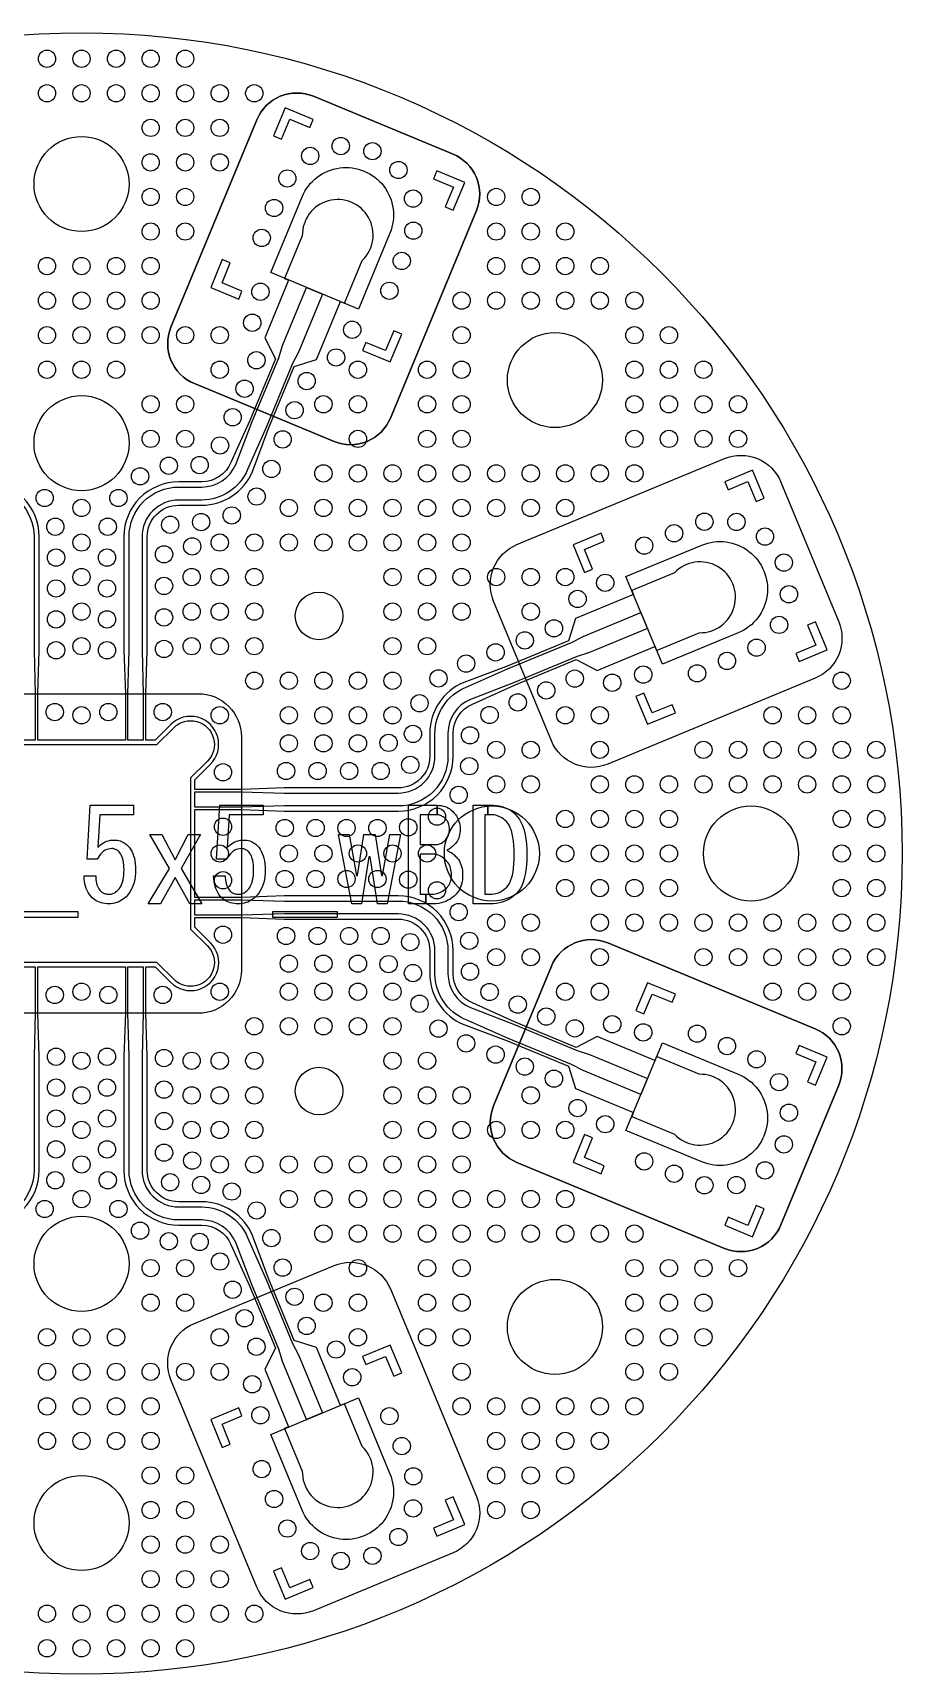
# Model space of a CAD drawing. Extents: x -19 to 105, y -19 to 19.
# Drawn here: x -1.13 to 19, y -19 to 19 of the extents above; entities that cross this region are included whole.
import ezdxf

# ---------------------------------------------------------------- set-up
doc = ezdxf.new("R2010")
doc.units = 0
for name, color, linetype in [('Cavity', 191, 'Continuous'), ('IMG', 7, 'Continuous'), ('l1', 1, 'Continuous'), ('l2', 3, 'Continuous'), ('l3', 30, 'Continuous'), ('nc_l1-l3', 5, 'Continuous'), ('nc_l2-l3', 212, 'Continuous'), ('outline', 150, 'Continuous')]:
    doc.layers.add(name, color=color, linetype=linetype)

msp = doc.modelspace()

# ---------------------------------------------------------------- linework, layer by layer
at = {"layer": 'Cavity'}
for points in [[(7.152, 10.0804), (9.142, 14.8845, 0.4142136), (8.6008, 16.1911), (5.3672, 17.5305, 0.4142136), (4.0606, 16.9893), (2.0707, 12.1851, 0.4142024), (2.6119, 10.8786), (5.8454, 9.5392, 0.4142136)], [(10.0804, 7.152), (14.8845, 9.142, -0.4142136), (16.1911, 8.6008), (17.5305, 5.3672, -0.4142136), (16.9893, 4.0606), (12.1851, 2.0707, -0.4142024), (10.8786, 2.6119), (9.5392, 5.8454, -0.4142136)], [(2.7, -3.7), (-2.7, -3.7, -0.4142136), (-3.7, -2.7), (-3.7, 2.7, -0.4142136), (-2.7, 3.7), (2.7, 3.7, -0.4142136), (3.7, 2.7), (3.7, -2.7, -0.4142136)], [(10.0804, -7.152), (14.8845, -9.142, 0.4142136), (16.1911, -8.6008), (17.5305, -5.3672, 0.4142136), (16.9893, -4.0606), (12.1851, -2.0707, 0.4142024), (10.8786, -2.6119), (9.5392, -5.8454, 0.4142136)], [(7.152, -10.0804), (9.142, -14.8845, -0.4142136), (8.6008, -16.1911), (5.3672, -17.5305, -0.4142136), (4.0606, -16.9893), (2.0707, -12.1851, -0.4142024), (2.6119, -10.8786), (5.8454, -9.5392, -0.4142136)]]:
    msp.add_lwpolyline(points, format="xyb", close=True, dxfattribs=at)
at = {"layer": 'IMG'}
for points in [[(0.4445, -0.8714), (0.4592, -0.8848), (0.475, -0.8967), (0.492, -0.9073), (0.5101, -0.9164), (0.5295, -0.9242), (0.55, -0.9305), (0.5717, -0.9354), (0.5945, -0.9389), (0.6185, -0.941), (0.6437, -0.9417), (0.6647, -0.9408), (0.6855, -0.938), (0.706, -0.9333), (0.7262, -0.9267), (0.7463, -0.9183), (0.7661, -0.908), (0.7857, -0.8958), (0.805, -0.8817), (0.8241, -0.8658), (0.843, -0.848), (0.8697, -0.818), (0.8936, -0.7842), (0.9147, -0.7467), (0.933, -0.7055), (0.9484, -0.6605), (0.9611, -0.6117), (0.9709, -0.5592), (0.978, -0.503), (0.9822, -0.443), (0.9836, -0.3792), (0.9824, -0.3202), (0.9789, -0.2649), (0.973, -0.2133), (0.9648, -0.1655), (0.9543, -0.1214), (0.9414, -0.0811), (0.9262, -0.0445), (0.9086, -0.0117), (0.8887, 0.0173), (0.8664, 0.0426), (0.8521, 0.056), (0.8373, 0.068), (0.8221, 0.0785), (0.8064, 0.0876), (0.7902, 0.0954), (0.7736, 0.1017), (0.7565, 0.1066), (0.7389, 0.1101), (0.7209, 0.1123), (0.7023, 0.113), (0.661, 0.1105), (0.6212, 0.1031), (0.5832, 0.0908), (0.5467, 0.0736), (0.5119, 0.0514), (0.4787, 0.0244), (0.4472, -0.0076), (0.4173, -0.0445), (0.3891, -0.0864), (0.3625, -0.1331), (0.1281, -0.1331), (0.1984, 1.1208), (1.2062, 1.1208), (1.2062, 0.8981), (0.4211, 0.8981), (0.3742, 0.1364), (0.4055, 0.1698), (0.4384, 0.1997), (0.473, 0.226), (0.5092, 0.2489), (0.5471, 0.2682), (0.5866, 0.284), (0.6277, 0.2964), (0.6705, 0.3051), (0.7149, 0.3104), (0.7609, 0.3122), (0.7956, 0.3109), (0.8294, 0.307), (0.8622, 0.3006), (0.8941, 0.2915), (0.925, 0.2799), (0.955, 0.2658), (0.9841, 0.249), (1.0122, 0.2297), (1.0394, 0.2078), (1.0656, 0.1833), (1.1012, 0.1439), (1.1331, 0.1008), (1.1612, 0.0539), (1.1856, 0.0033), (1.2062, -0.0511), (1.2231, -0.1092), (1.2362, -0.1711), (1.2456, -0.2367), (1.2512, -0.3061), (1.2531, -0.3792), (1.2509, -0.4572), (1.2442, -0.5316), (1.2331, -0.6025), (1.2175, -0.6699), (1.1975, -0.7337), (1.173, -0.7941), (1.144, -0.8509), (1.1106, -0.9042), (1.0728, -0.954), (1.0305, -1.0003), (0.9969, -1.0315), (0.962, -1.0594), (0.9257, -1.084), (0.888, -1.1053), (0.8488, -1.1234), (0.8083, -1.1381), (0.7663, -1.1496), (0.723, -1.1578), (0.6782, -1.1627), (0.632, -1.1644), (0.5839, -1.163), (0.5378, -1.1588), (0.4939, -1.1517), (0.452, -1.1419), (0.4123, -1.1292), (0.3747, -1.1138), (0.3392, -1.0955), (0.3058, -1.0744), (0.2745, -1.0505), (0.2453, -1.0238), (0.2118, -0.9871), (0.1816, -0.9474), (0.1546, -0.9046), (0.1309, -0.8588), (0.1105, -0.8099), (0.0934, -0.758), (0.0796, -0.703), (0.0691, -0.645), (0.0618, -0.584), (0.0578, -0.5199), (0.3273, -0.5199), (0.3285, -0.5656), (0.332, -0.6089), (0.3379, -0.6499), (0.3461, -0.6886), (0.3566, -0.7249), (0.3695, -0.7589), (0.3848, -0.7906), (0.4023, -0.8199), (0.4223, -0.8468)], [(3.4445, -0.8714), (3.4592, -0.8848), (3.475, -0.8967), (3.492, -0.9073), (3.5101, -0.9164), (3.5295, -0.9242), (3.55, -0.9305), (3.5717, -0.9354), (3.5945, -0.9389), (3.6185, -0.941), (3.6437, -0.9417), (3.6647, -0.9408), (3.6855, -0.938), (3.706, -0.9333), (3.7262, -0.9267), (3.7463, -0.9183), (3.7661, -0.908), (3.7857, -0.8958), (3.805, -0.8817), (3.8241, -0.8658), (3.843, -0.848), (3.8697, -0.818), (3.8936, -0.7842), (3.9147, -0.7467), (3.933, -0.7055), (3.9484, -0.6605), (3.9611, -0.6117), (3.9709, -0.5592), (3.978, -0.503), (3.9822, -0.443), (3.9836, -0.3792), (3.9824, -0.3202), (3.9789, -0.2649), (3.973, -0.2133), (3.9648, -0.1655), (3.9543, -0.1214), (3.9414, -0.0811), (3.9262, -0.0445), (3.9086, -0.0117), (3.8887, 0.0173), (3.8664, 0.0426), (3.8521, 0.056), (3.8373, 0.068), (3.8221, 0.0785), (3.8064, 0.0876), (3.7902, 0.0954), (3.7736, 0.1017), (3.7565, 0.1066), (3.7389, 0.1101), (3.7209, 0.1123), (3.7023, 0.113), (3.661, 0.1105), (3.6212, 0.1031), (3.5832, 0.0908), (3.5467, 0.0736), (3.5119, 0.0514), (3.4787, 0.0244), (3.4472, -0.0076), (3.4173, -0.0445), (3.3891, -0.0864), (3.3625, -0.1331), (3.1281, -0.1331), (3.1984, 1.1208), (4.2062, 1.1208), (4.2062, 0.8981), (3.4211, 0.8981), (3.3742, 0.1364), (3.4055, 0.1698), (3.4384, 0.1997), (3.473, 0.226), (3.5092, 0.2489), (3.5471, 0.2682), (3.5866, 0.284), (3.6277, 0.2964), (3.6705, 0.3051), (3.7149, 0.3104), (3.7609, 0.3122), (3.7956, 0.3109), (3.8294, 0.307), (3.8622, 0.3006), (3.8941, 0.2915), (3.925, 0.2799), (3.955, 0.2658), (3.9841, 0.249), (4.0122, 0.2297), (4.0394, 0.2078), (4.0656, 0.1833), (4.1012, 0.1439), (4.1331, 0.1008), (4.1612, 0.0539), (4.1856, 0.0033), (4.2062, -0.0511), (4.2231, -0.1092), (4.2362, -0.1711), (4.2456, -0.2367), (4.2512, -0.3061), (4.2531, -0.3792), (4.2509, -0.4572), (4.2442, -0.5316), (4.2331, -0.6025), (4.2175, -0.6699), (4.1975, -0.7337), (4.173, -0.7941), (4.144, -0.8509), (4.1106, -0.9042), (4.0728, -0.954), (4.0305, -1.0003), (3.9969, -1.0315), (3.962, -1.0594), (3.9257, -1.084), (3.888, -1.1053), (3.8488, -1.1234), (3.8083, -1.1381), (3.7663, -1.1496), (3.723, -1.1578), (3.6782, -1.1627), (3.632, -1.1644), (3.5839, -1.163), (3.5378, -1.1588), (3.4939, -1.1517), (3.452, -1.1419), (3.4123, -1.1292), (3.3747, -1.1138), (3.3392, -1.0955), (3.3058, -1.0744), (3.2745, -1.0505), (3.2453, -1.0238), (3.2118, -0.9871), (3.1816, -0.9474), (3.1546, -0.9046), (3.1309, -0.8588), (3.1105, -0.8099), (3.0934, -0.758), (3.0796, -0.703), (3.0691, -0.645), (3.0618, -0.584), (3.0578, -0.5199), (3.3273, -0.5199), (3.3285, -0.5656), (3.332, -0.6089), (3.3379, -0.6499), (3.3461, -0.6886), (3.3566, -0.7249), (3.3695, -0.7589), (3.3848, -0.7906), (3.4023, -0.8199), (3.4223, -0.8468)], [(8.5891, 0.9801), (8.6225, 0.9443), (8.6523, 0.907), (8.6787, 0.8683), (8.7016, 0.8283), (8.7209, 0.7868), (8.7367, 0.7439), (8.749, 0.6996), (8.7578, 0.6539), (8.7631, 0.6068), (8.7648, 0.5583), (8.7635, 0.5147), (8.7597, 0.473), (8.7532, 0.4331), (8.7442, 0.3951), (8.7326, 0.359), (8.7184, 0.3248), (8.7017, 0.2925), (8.6823, 0.262), (8.6604, 0.2334), (8.6359, 0.2067), (8.6152, 0.1864), (8.5951, 0.1678), (8.5758, 0.1508), (8.5572, 0.1355), (8.5393, 0.1217), (8.522, 0.1097), (8.5055, 0.0992), (8.4897, 0.0905), (8.4746, 0.0833), (8.4601, 0.0778), (8.4855, 0.0636), (8.5098, 0.0492), (8.5333, 0.0346), (8.5558, 0.0197), (8.5773, 0.0046), (8.598, -0.0108), (8.6176, -0.0264), (8.6364, -0.0422), (8.6542, -0.0583), (8.6711, -0.0745), (8.7, -0.1062), (8.7259, -0.1402), (8.7488, -0.1765), (8.7686, -0.2152), (8.7853, -0.2562), (8.7991, -0.2995), (8.8097, -0.3452), (8.8173, -0.3933), (8.8219, -0.4437), (8.8234, -0.4964), (8.8219, -0.5536), (8.8173, -0.608), (8.8097, -0.6595), (8.7991, -0.7083), (8.7853, -0.7542), (8.7686, -0.7974), (8.7488, -0.8377), (8.7259, -0.8752), (8.7, -0.9099), (8.6711, -0.9417), (8.6259, -0.984), (8.5792, -1.0219), (8.5312, -1.0553), (8.4817, -1.0842), (8.4309, -1.1087), (8.3786, -1.1288), (8.3249, -1.1443), (8.2698, -1.1555), (8.2134, -1.1622), (8.1555, -1.1644), (7.9738, -1.1644), (7.9738, -0.9417), (8.1086, -0.9417), (8.1478, -0.9403), (8.1859, -0.9361), (8.2228, -0.9291), (8.2586, -0.9192), (8.2932, -0.9066), (8.3266, -0.8911), (8.3588, -0.8728), (8.3898, -0.8517), (8.4197, -0.8278), (8.4484, -0.8011), (8.4707, -0.777), (8.4906, -0.7514), (8.5082, -0.7245), (8.5234, -0.6961), (8.5363, -0.6663), (8.5469, -0.6352), (8.5551, -0.6026), (8.5609, -0.5686), (8.5644, -0.5332), (8.5656, -0.4964), (8.5643, -0.4551), (8.5605, -0.4153), (8.554, -0.3772), (8.545, -0.3408), (8.5334, -0.306), (8.5192, -0.2728), (8.5025, -0.2413), (8.4831, -0.2114), (8.4612, -0.1832), (8.4367, -0.1566), (8.4086, -0.1299), (8.3805, -0.106), (8.3523, -0.0849), (8.3242, -0.0666), (8.2961, -0.0511), (8.268, -0.0385), (8.2398, -0.0286), (8.2117, -0.0216), (8.1836, -0.0174), (8.1555, -0.016), (7.8391, -0.016), (7.8391, -0.9417), (7.9738, -0.9417), (7.9738, -1.1644), (7.5695, -1.1644), (7.5695, 1.1208), (8.1789, 1.1208), (8.2315, 1.1194), (8.2363, 1.119), (8.2363, 0.8976), (8.2258, 0.8981), (7.8391, 0.8981), (7.8391, 0.2067), (8.1906, 0.2067), (8.216, 0.2076), (8.2408, 0.2105), (8.2648, 0.2151), (8.2881, 0.2217), (8.3107, 0.2301), (8.3326, 0.2405), (8.3539, 0.2526), (8.3744, 0.2667), (8.3942, 0.2826), (8.4133, 0.3005), (8.4333, 0.322), (8.4512, 0.3445), (8.4671, 0.368), (8.4808, 0.3923), (8.4924, 0.4176), (8.5019, 0.4439), (8.5093, 0.4711), (8.5145, 0.4992), (8.5177, 0.5283), (8.5187, 0.5583), (8.5179, 0.588), (8.5155, 0.6164), (8.5114, 0.6433), (8.5056, 0.6689), (8.4982, 0.693), (8.4892, 0.7158), (8.4785, 0.7371), (8.4662, 0.757), (8.4523, 0.7755), (8.4367, 0.7926), (8.4156, 0.8127), (8.3945, 0.8306), (8.3734, 0.8464), (8.3523, 0.8601), (8.3312, 0.8717), (8.3101, 0.8812), (8.2891, 0.8886), (8.268, 0.8939), (8.2469, 0.8971), (8.2363, 0.8976), (8.2363, 1.119), (8.2816, 1.1151), (8.329, 1.1081), (8.3739, 1.0983), (8.4162, 1.0856), (8.4559, 1.0701), (8.4931, 1.0519), (8.5276, 1.0308), (8.5596, 1.0069)], [(10.0422, 0.9098), (10.0934, 0.8519), (10.1392, 0.7861), (10.1796, 0.7123), (10.2147, 0.6305), (10.2443, 0.5407), (10.2686, 0.443), (10.2875, 0.3373), (10.3009, 0.2236), (10.309, 0.1019), (10.3117, -0.0277), (10.3093, -0.1548), (10.3019, -0.2738), (10.2896, -0.3845), (10.2723, -0.487), (10.2502, -0.5814), (10.2231, -0.6675), (10.1911, -0.7454), (10.1542, -0.8152), (10.1124, -0.8767), (10.0656, -0.93), (10.0175, -0.9745), (9.9667, -1.0144), (9.9134, -1.0495), (9.8575, -1.08), (9.799, -1.1058), (9.738, -1.1269), (9.6743, -1.1433), (9.6081, -1.155), (9.5393, -1.162), (9.468, -1.1644), (9.0695, -1.1644), (9.0695, 1.1208), (9.4035, 1.1208), (9.4035, 0.8981), (9.3391, 0.8981), (9.3391, -0.9417), (9.468, -0.9417), (9.5097, -0.9401), (9.5505, -0.9352), (9.5903, -0.927), (9.6292, -0.9155), (9.6672, -0.9007), (9.7042, -0.8827), (9.7403, -0.8613), (9.7755, -0.8367), (9.8097, -0.8088), (9.843, -0.7777), (9.8764, -0.7385), (9.9062, -0.6914), (9.9326, -0.6363), (9.9555, -0.5733), (9.9748, -0.5023), (9.9906, -0.4233), (10.0029, -0.3363), (10.0117, -0.2414), (10.017, -0.1385), (10.0187, -0.0277), (10.0169, 0.0855), (10.0112, 0.1908), (10.0019, 0.288), (9.9887, 0.3773), (9.9719, 0.4587), (9.9512, 0.532), (9.9269, 0.5974), (9.8987, 0.6548), (9.8669, 0.7043), (9.8312, 0.7458), (9.8002, 0.7747), (9.768, 0.8006), (9.7346, 0.8235), (9.7, 0.8433), (9.6643, 0.86), (9.6273, 0.8737), (9.5893, 0.8844), (9.55, 0.892), (9.5096, 0.8966), (9.468, 0.8981), (9.4035, 0.8981), (9.4035, 1.1208), (9.468, 1.1208), (9.5391, 1.1187), (9.6072, 1.1123), (9.6722, 1.1018), (9.7342, 1.087), (9.7932, 1.068), (9.8491, 1.0448), (9.9019, 1.0174), (9.9517, 0.9858), (9.9985, 0.9499)], [(2.3078, -0.3441), (2.7883, -1.1644), (2.507, -1.1644), (2.1672, -0.555), (1.8273, -1.1644), (1.5461, -1.1644), (2.0383, -0.3441), (1.5812, 0.4411), (1.8625, 0.4411), (2.1672, -0.1449), (2.4719, 0.4411), (2.7531, 0.4411)], [(6.257, -1.1644), (5.9523, 0.4411), (6.1984, 0.4411), (6.3625, -0.5081), (6.3859, -0.5081), (6.5383, 0.4411), (6.7961, 0.4411), (6.9484, -0.5081), (6.9719, -0.5081), (7.1359, 0.4411), (7.382, 0.4411), (7.0773, -1.1644), (6.8547, -1.1644), (6.6789, -0.0745), (6.6555, -0.0745), (6.4797, -1.1644)], [(-1.5711, -1.4808), (-1.5711, -1.3402), (-0.0828, -1.3402), (-0.0828, -1.4808)], [(4.4289, -1.4808), (4.4289, -1.3402), (5.9172, -1.3402), (5.9172, -1.4808)]]:
    msp.add_lwpolyline(points, close=True, dxfattribs=at)
msp.add_circle((0, 0), 19, dxfattribs=at)
at = {"layer": 'l1'}
for points in [[(5.8454, 9.5392), (2.6119, 10.8786, -0.4142024), (2.0707, 12.1851), (4.0606, 16.9893, -0.4142136), (5.3672, 17.5305), (8.6008, 16.1911, -0.4142136), (9.142, 14.8845), (7.152, 10.0804, -0.4142136)], [(10.0804, 7.152), (14.8845, 9.142, -0.4142136), (16.1911, 8.6008), (17.5305, 5.3672, -0.4142136), (16.9893, 4.0606), (12.1851, 2.0707, -0.4142024), (10.8786, 2.6119), (9.5392, 5.8454, -0.4142136)], [(2.7, -3.7), (-2.7, -3.7, -0.4142136), (-3.7, -2.7), (-3.7, 2.7, -0.4142136), (-2.7, 3.7), (2.7, 3.7, -0.4142136), (3.7, 2.7), (3.7, -2.7, -0.4142136)], [(9.5392, -5.8454), (10.8786, -2.6119, -0.4142024), (12.1851, -2.0707), (16.9893, -4.0606, -0.4142136), (17.5305, -5.3672), (16.1911, -8.6008, -0.4142136), (14.8845, -9.142), (10.0804, -7.152, -0.4142136)], [(7.152, -10.0804), (9.142, -14.8845, -0.4142136), (8.6008, -16.1911), (5.3672, -17.5305, -0.4142136), (4.0606, -16.9893), (2.0707, -12.1851, -0.4142024), (2.6119, -10.8786), (5.8454, -9.5392, -0.4142136)]]:
    msp.add_lwpolyline(points, format="xyb", close=True, dxfattribs=at)
msp.add_circle((0, 0), 19, dxfattribs=at)
at = {"layer": 'l2'}
for points in [[(4.446, 16.6132), (4.6308, 16.5366), (4.8221, 16.9986), (5.2841, 16.8072), (5.3606, 16.992), (4.7139, 17.2599)], [(8.8714, 15.5378), (8.2246, 15.8057), (8.1481, 15.6209), (8.61, 15.4296), (8.4187, 14.9676), (8.6035, 14.8911)], [(2.9918, 13.1024), (3.6385, 12.8346), (3.7151, 13.0193), (3.2531, 13.2107), (3.4445, 13.6726), (3.2597, 13.7492)], [(7.4172, 12.0271), (7.2324, 12.1036), (7.041, 11.6417), (6.5791, 11.833), (6.5026, 11.6482), (7.1493, 11.3804)], [(14.8911, 8.6035), (14.9676, 8.4187), (15.4296, 8.61), (15.6209, 8.1481), (15.8057, 8.2246), (15.5378, 8.8714)], [(11.3804, 7.1493), (11.6482, 6.5026), (11.833, 6.5791), (11.6417, 7.041), (12.1036, 7.2324), (12.0271, 7.4172)], [(17.2599, 4.7139), (16.992, 5.3606), (16.8072, 5.2841), (16.9986, 4.8221), (16.5366, 4.6308), (16.6132, 4.446)], [(13.7492, 3.2597), (13.6726, 3.4445), (13.2107, 3.2531), (13.0193, 3.7151), (12.8346, 3.6385), (13.1024, 2.9918)], [(13.1024, -2.9918), (12.8346, -3.6385), (13.0193, -3.7151), (13.2107, -3.2531), (13.6726, -3.4445), (13.7492, -3.2597)], [(16.6132, -4.446), (16.5366, -4.6308), (16.9986, -4.8221), (16.8072, -5.2841), (16.992, -5.3606), (17.2599, -4.7139)], [(12.0271, -7.4172), (12.1036, -7.2324), (11.6417, -7.041), (11.833, -6.5791), (11.6482, -6.5026), (11.3804, -7.1493)], [(15.5378, -8.8714), (15.8057, -8.2246), (15.6209, -8.1481), (15.4296, -8.61), (14.9676, -8.4187), (14.8911, -8.6035)], [(7.1493, -11.3804), (6.5026, -11.6482), (6.5791, -11.833), (7.041, -11.6417), (7.2324, -12.1036), (7.4172, -12.0271)], [(3.2597, -13.7492), (3.4445, -13.6726), (3.2531, -13.2107), (3.7151, -13.0193), (3.6385, -12.8346), (2.9918, -13.1024)], [(8.6035, -14.8911), (8.4187, -14.9676), (8.61, -15.4296), (8.1481, -15.6209), (8.2246, -15.8057), (8.8714, -15.5378)], [(4.7139, -17.2599), (5.3606, -16.992), (5.2841, -16.8072), (4.8221, -16.9986), (4.6308, -16.5366), (4.446, -16.6132)]]:
    msp.add_lwpolyline(points, close=True, dxfattribs=at)
msp.add_lwpolyline([(-2.25, -8.6034, 0.4142136), (-0.98, -7.3334), (-0.98, -4.7), (-1.015, -3.7), (-1.015, -2.625), (1.015, -2.625), (1.015, -3.7), (0.98, -4.7), (0.98, -7.3334, 0.4142136), (2.25, -8.6034), (2.7836, -8.6034, -0.3033422), (3.4581, -9.054), (3.8967, -10.0216), (4.4899, -11.4536), (4.2404, -11.9358), (4.7953, -13.2754), (4.7029, -13.3137), (5.1118, -14.3009, 1.5354967), (6.4976, -13.7268), (6.0887, -12.7397), (5.9964, -12.778), (5.4415, -11.4383), (4.9241, -11.2738), (4.331, -9.8418), (3.957, -8.8474, 0.3033675), (2.7836, -8.0634), (2.25, -8.0634, -0.4142136), (1.52, -7.3334), (1.52, -4.7), (1.485, -3.7), (1.485, -2.625), (1.7086, -2.625), (2.0627, -2.9819, 1.0038694), (2.9838, -2.0645), (2.625, -1.7058), (2.625, -1.485), (3.7, -1.485), (4.7, -1.52), (7.3334, -1.52, -0.4142136), (8.0634, -2.25), (8.0634, -2.7836, 0.3033543), (8.8474, -3.957), (9.8418, -4.331), (11.2738, -4.9241), (11.4383, -5.4415), (12.778, -5.9964), (12.7397, -6.0887), (13.7268, -6.4976, 1.5353237), (14.3009, -5.1118), (13.3137, -4.7029), (13.2754, -4.7953), (11.9358, -4.2404), (11.4536, -4.4899), (10.0216, -3.8967), (9.054, -3.4581, -0.3033653), (8.6034, -2.7836), (8.6034, -2.25, 0.4142136), (7.3334, -0.98), (4.7, -0.98), (3.7, -1.015), (2.625, -1.015), (2.625, 1.015), (3.7, 1.015), (4.7, 0.98), (7.3334, 0.98, 0.4142136), (8.6034, 2.25), (8.6034, 2.7836, -0.3033422), (9.054, 3.4581), (10.0216, 3.8967), (11.4536, 4.4899), (11.9358, 4.2404), (13.2754, 4.7953), (13.3137, 4.7029), (14.3009, 5.1118, 1.5354967), (13.7268, 6.4976), (12.7397, 6.0887), (12.778, 5.9964), (11.4383, 5.4415), (11.2738, 4.9241), (9.8418, 4.331), (8.8474, 3.957, 0.3033675), (8.0634, 2.7836), (8.0634, 2.25, -0.4142136), (7.3334, 1.52), (4.7, 1.52), (3.7, 1.485), (2.625, 1.485), (2.625, 1.7086), (2.9819, 2.0627, 1.0038694), (2.0645, 2.9838), (1.7058, 2.625), (1.485, 2.625), (1.485, 3.7), (1.52, 4.7), (1.52, 7.3334, -0.4142136), (2.25, 8.0634), (2.7836, 8.0634, 0.3033543), (3.957, 8.8474), (4.331, 9.8418), (4.9241, 11.2738), (5.4415, 11.4383), (5.9964, 12.778), (6.0887, 12.7397), (6.4976, 13.7268, 1.5353237), (5.1118, 14.3009), (4.7029, 13.3137), (4.7953, 13.2754), (4.2404, 11.9358), (4.4899, 11.4536), (3.8967, 10.0216), (3.4581, 9.054, -0.3033653), (2.7836, 8.6034), (2.25, 8.6034, 0.4142136), (0.98, 7.3334), (0.98, 4.7), (1.015, 3.7), (1.015, 2.625), (-1.015, 2.625), (-1.015, 3.7), (-0.98, 4.7), (-0.98, 7.3334, 0.4142136), (-2.25, 8.6034)], format="xyb", dxfattribs=at)
for points in [[(-2.25, 8.1834), (-2.7836, 8.1834, -0.3033471), (-3.8461, 8.8933), (-4.2755, 9.8647), (-4.8878, 11.3429), (-5.0257, 11.6105), (-5.5806, 12.9502), (-5.2111, 13.1032), (-4.6562, 11.7636), (-4.5645, 11.4769), (-3.9522, 9.9987), (-3.5689, 9.0081, 0.3033413), (-2.7836, 8.4834), (-2.25, 8.4834, -0.4142136), (-1.1, 7.3334), (-1.1, 4.7), (-1.075, 3.7), (-1.075, 2.625), (-1.425, 2.625), (-1.425, 3.7), (-1.4, 4.7), (-1.4, 7.3334, 0.4142136)], [(2.25, 8.4834), (2.7836, 8.4834, 0.3033413), (3.5689, 9.0081), (3.9522, 9.9987), (4.5645, 11.4769), (4.6562, 11.7636), (5.2111, 13.1032), (5.5806, 12.9502), (5.0257, 11.6105), (4.8878, 11.3429), (4.2755, 9.8647), (3.8461, 8.8933, -0.3033471), (2.7836, 8.1834), (2.25, 8.1834, 0.4142136), (1.4, 7.3334), (1.4, 4.7), (1.425, 3.7), (1.425, 2.625), (1.075, 2.625), (1.075, 3.7), (1.1, 4.7), (1.1, 7.3334, -0.4142136)], [(8.1834, 2.25), (8.1834, 2.7836, -0.3033471), (8.8933, 3.8461), (9.8647, 4.2755), (11.3429, 4.8878), (11.6105, 5.0257), (12.9502, 5.5806), (13.1032, 5.2111), (11.7636, 4.6562), (11.4769, 4.5645), (9.9987, 3.9522), (9.0081, 3.5689, 0.3033413), (8.4834, 2.7836), (8.4834, 2.25, -0.4142136), (7.3334, 1.1), (4.7, 1.1), (3.7, 1.075), (2.625, 1.075), (2.625, 1.425), (3.7, 1.425), (4.7, 1.4), (7.3334, 1.4, 0.4142136)], [(8.4834, -2.25), (8.4834, -2.7836, 0.3033413), (9.0081, -3.5689), (9.9987, -3.9522), (11.4769, -4.5645), (11.7636, -4.6562), (13.1032, -5.2111), (12.9502, -5.5806), (11.6105, -5.0257), (11.3429, -4.8878), (9.8647, -4.2755), (8.8933, -3.8461, -0.3033471), (8.1834, -2.7836), (8.1834, -2.25, 0.4142136), (7.3334, -1.4), (4.7, -1.4), (3.7, -1.425), (2.625, -1.425), (2.625, -1.075), (3.7, -1.075), (4.7, -1.1), (7.3334, -1.1, -0.4142136)], [(-2.25, -8.4834), (-2.7836, -8.4834, 0.3033413), (-3.5689, -9.0081), (-3.9522, -9.9987), (-4.5645, -11.4769), (-4.6562, -11.7636), (-5.2111, -13.1032), (-5.5806, -12.9502), (-5.0257, -11.6105), (-4.8878, -11.3429), (-4.2755, -9.8647), (-3.8461, -8.8933, -0.3033471), (-2.7836, -8.1834), (-2.25, -8.1834, 0.4142136), (-1.4, -7.3334), (-1.4, -4.7), (-1.425, -3.7), (-1.425, -2.625), (-1.075, -2.625), (-1.075, -3.7), (-1.1, -4.7), (-1.1, -7.3334, -0.4142136)], [(2.25, -8.1834), (2.7836, -8.1834, -0.3033471), (3.8461, -8.8933), (4.2755, -9.8647), (4.8878, -11.3429), (5.0257, -11.6105), (5.5806, -12.9502), (5.2111, -13.1032), (4.6562, -11.7636), (4.5645, -11.4769), (3.9522, -9.9987), (3.5689, -9.0081, 0.3033413), (2.7836, -8.4834), (2.25, -8.4834, -0.4142136), (1.1, -7.3334), (1.1, -4.7), (1.075, -3.7), (1.075, -2.625), (1.425, -2.625), (1.425, -3.7), (1.4, -4.7), (1.4, -7.3334, 0.4142136)]]:
    msp.add_lwpolyline(points, format="xyb", close=True, dxfattribs=at)
at = {"layer": 'l3'}
for points in [[(7.1392, 14.3611), (6.4121, 12.6057), (4.3796, 13.4477), (5.1067, 15.203, -1.0000246)], [(15.203, 5.1067), (13.4477, 4.3796), (12.6057, 6.4121), (14.3611, 7.1392, -1.0000246)], [(1.7472, -2.525), (-1.7472, -2.525), (-2.1353, -2.9131, -1.0039935), (-2.9116, -2.1338), (-2.525, -1.7503), (-2.525, 1.7503), (-2.9116, 2.1338, -1.0039935), (-2.1353, 2.9131), (-1.7472, 2.525), (1.7472, 2.525), (2.1353, 2.9131, -1.0039935), (2.9116, 2.1338), (2.525, 1.7503), (2.525, -1.7503), (2.9116, -2.1338, -1.0039935), (2.1353, -2.9131)], [(14.3611, -7.1392), (12.6057, -6.4121), (13.4477, -4.3796), (15.203, -5.1067, -1.0000246)], [(5.1067, -15.203), (4.3796, -13.4477), (6.4121, -12.6057), (7.1392, -14.3611, -1.0000246)]]:
    msp.add_lwpolyline(points, format="xyb", close=True, dxfattribs=at)
msp.add_circle((0, 0), 19, dxfattribs=at)
at = {"layer": 'nc_l1-l3'}
for centre, radius in [((-0.8, 18.4), 0.2), ((0, 18.4), 0.2), ((0.8, 18.4), 0.2), ((1.6, 18.4), 0.2), ((2.4, 18.4), 0.2), ((-0.8, 17.6), 0.2), ((0, 17.6), 0.2), ((0.8, 17.6), 0.2), ((1.6, 17.6), 0.2), ((2.4, 17.6), 0.2), ((3.2, 17.6), 0.2), ((1.6, 16.8), 0.2), ((2.4, 16.8), 0.2), ((3.2, 16.8), 0.2), ((0, 15.5), 1.1), ((1.6, 16), 0.2), ((2.4, 16), 0.2), ((1.6, 15.2), 0.2), ((2.4, 15.2), 0.2), ((10.4, 15.2), 0.2), ((1.6, 14.4), 0.2), ((10.4, 14.4), 0.2), ((11.2, 14.4), 0.2), ((-0.8, 13.6), 0.2), ((0, 13.6), 0.2), ((0.8, 13.6), 0.2), ((1.6, 13.6), 0.2), ((9.6, 13.6), 0.2), ((10.4, 13.6), 0.2), ((11.2, 13.6), 0.2), ((12, 13.6), 0.2), ((-0.8, 12.8), 0.2), ((0, 12.8), 0.2), ((0.8, 12.8), 0.2), ((9.6, 12.8), 0.2), ((10.4, 12.8), 0.2), ((11.2, 12.8), 0.2), ((12, 12.8), 0.2), ((12.8, 12.8), 0.2), ((-0.8, 12), 0.2), ((0, 12), 0.2), ((0.8, 12), 0.2), ((8.8, 12), 0.2), ((12.8, 12), 0.2), ((13.6, 12), 0.2), ((10.9602, 10.9602), 1.1), ((-0.8, 11.2), 0.2), ((0, 11.2), 0.2), ((0.8, 11.2), 0.2), ((8.8, 11.2), 0.2), ((12.8, 11.2), 0.2), ((13.6, 11.2), 0.2), ((14.4, 11.2), 0.2), ((0, 9.5), 1.1), ((1.6, 10.4), 0.2), ((8.8, 10.4), 0.2), ((12.8, 10.4), 0.2), ((13.6, 10.4), 0.2), ((14.4, 10.4), 0.2), ((15.2, 10.4), 0.2), ((1.6, 9.6), 0.2), ((2.4, 9.6), 0.2), ((3.2066, 9.4467), 0.2), ((8, 9.6), 0.2), ((8.8, 9.6), 0.2), ((12.8, 9.6), 0.2), ((13.6, 9.6), 0.2), ((2.0212, 8.9775), 0.2), ((2.7356, 8.9934), 0.2), ((1.3554, 8.7317), 0.2), ((4.3963, 8.9048), 0.2), ((5.6, 8.8), 0.2), ((7.2, 8.8), 0.2), ((8, 8.8), 0.2), ((8.8, 8.8), 0.2), ((9.6, 8.8), 0.2), ((10.4, 8.8), 0.2), ((11.2, 8.8), 0.2), ((12, 8.8), 0.2), ((-0.8532, 8.2303), 0.2), ((0.8532, 8.2303), 0.2), ((4.0539, 8.2648), 0.2), ((0, 8), 0.2), ((3.4778, 7.8255), 0.2), ((4.8, 8), 0.2), ((5.6, 8), 0.2), ((6.4, 8), 0.2), ((7.2, 8), 0.2), ((8, 8), 0.2), ((8.8, 8), 0.2), ((9.6, 8), 0.2), ((-0.6062, 7.565), 0.2), ((0.6062, 7.565), 0.2), ((2.0524, 7.6101), 0.2), ((2.7695, 7.6734), 0.2), ((0, 7.2), 0.2), ((2.5619, 7.11), 0.2), ((3.2, 7.2), 0.2), ((4, 7.2), 0.2), ((4.8, 7.2), 0.2), ((5.6, 7.2), 0.2), ((6.4, 7.2), 0.2), ((7.2, 7.2), 0.2), ((8, 7.2), 0.2), ((8.8, 7.2), 0.2), ((-0.59, 6.8505), 0.2), ((0.59, 6.8505), 0.2), ((1.91, 6.9263), 0.2), ((0, 6.4), 0.2), ((2.55, 6.4), 0.2), ((3.2, 6.4), 0.2), ((4, 6.4), 0.2), ((7.2, 6.4), 0.2), ((8, 6.4), 0.2), ((-0.59, 6.1353), 0.2), ((0.59, 6.1353), 0.2), ((1.91, 6.1959), 0.2), ((0, 5.6), 0.2), ((2.55, 5.6), 0.2), ((3.2, 5.6), 0.2), ((4, 5.6), 0.2), ((5.5, 5.5), 0.55), ((7.2, 5.6), 0.2), ((8, 5.6), 0.2), ((8.8, 5.6), 0.2), ((-0.59, 5.4201), 0.2), ((0.59, 5.4201), 0.2), ((1.91, 5.4656), 0.2), ((0, 4.8), 0.2), ((2.55, 4.8), 0.2), ((3.2, 4.8), 0.2), ((4, 4.8), 0.2), ((7.2, 4.8), 0.2), ((8, 4.8), 0.2), ((-0.59, 4.7049), 0.2), ((0.59, 4.7049), 0.2), ((1.91, 4.7353), 0.2), ((8.9048, 4.3963), 0.2), ((4, 4), 0.2), ((4.8, 4), 0.2), ((5.6, 4), 0.2), ((6.4, 4), 0.2), ((7.2, 4), 0.2), ((8.2648, 4.0539), 0.2), ((7.8255, 3.4778), 0.2), ((4.8, 3.2), 0.2), ((5.6, 3.2), 0.2), ((6.4, 3.2), 0.2), ((7.2, 3.2), 0.2), ((9.4467, 3.2066), 0.2), ((16.8, 3.2), 0.2), ((17.6, 3.2), 0.2), ((4.8, 2.55), 0.2), ((5.6, 2.55), 0.2), ((6.4, 2.55), 0.2), ((7.11, 2.5619), 0.2), ((7.6734, 2.7695), 0.2), ((8.9934, 2.7356), 0.2), ((9.6, 2.4), 0.2), ((15.2, 2.4), 0.2), ((16, 2.4), 0.2), ((16.8, 2.4), 0.2), ((17.6, 2.4), 0.2), ((18.4, 2.4), 0.2), ((4.7353, 1.91), 0.2), ((5.4656, 1.91), 0.2), ((6.1959, 1.91), 0.2), ((6.9263, 1.91), 0.2), ((7.6101, 2.0524), 0.2), ((8.9775, 2.0212), 0.2), ((8.7317, 1.3554), 0.2), ((9.6, 1.6), 0.2), ((10.4, 1.6), 0.2), ((13.6, 1.6), 0.2), ((14.4, 1.6), 0.2), ((15.2, 1.6), 0.2), ((16, 1.6), 0.2), ((16.8, 1.6), 0.2), ((17.6, 1.6), 0.2), ((18.4, 1.6), 0.2), ((4.7049, 0.59), 0.2), ((5.4201, 0.59), 0.2), ((6.1353, 0.59), 0.2), ((6.8505, 0.59), 0.2), ((7.565, 0.6062), 0.2), ((8.2303, 0.8532), 0.2), ((9.5, 0), 1.1), ((11.2, 0.8), 0.2), ((12, 0.8), 0.2), ((12.8, 0.8), 0.2), ((13.6, 0.8), 0.2), ((15.5, 0), 1.1), ((17.6, 0.8), 0.2), ((18.4, 0.8), 0.2), ((4.8, 0), 0.2), ((5.6, 0), 0.2), ((6.4, 0), 0.2), ((7.2, 0), 0.2), ((8, 0), 0.2), ((11.2, 0), 0.2), ((12, 0), 0.2), ((12.8, 0), 0.2), ((13.6, 0), 0.2), ((17.6, 0), 0.2), ((18.4, 0), 0.2), ((4.7049, -0.59), 0.2), ((5.4201, -0.59), 0.2), ((6.1353, -0.59), 0.2), ((6.8505, -0.59), 0.2), ((7.565, -0.6062), 0.2), ((8.2303, -0.8532), 0.2), ((11.2, -0.8), 0.2), ((12, -0.8), 0.2), ((12.8, -0.8), 0.2), ((13.6, -0.8), 0.2), ((17.6, -0.8), 0.2), ((18.4, -0.8), 0.2), ((8.7317, -1.3554), 0.2), ((9.6, -1.6), 0.2), ((10.4, -1.6), 0.2), ((13.6, -1.6), 0.2), ((14.4, -1.6), 0.2), ((15.2, -1.6), 0.2), ((16, -1.6), 0.2), ((16.8, -1.6), 0.2), ((17.6, -1.6), 0.2), ((18.4, -1.6), 0.2), ((4.7353, -1.91), 0.2), ((5.4656, -1.91), 0.2), ((6.1959, -1.91), 0.2), ((6.9263, -1.91), 0.2), ((7.6101, -2.0524), 0.2), ((8.9775, -2.0212), 0.2), ((9.6, -2.4), 0.2), ((15.2, -2.4), 0.2), ((16, -2.4), 0.2), ((16.8, -2.4), 0.2), ((17.6, -2.4), 0.2), ((18.4, -2.4), 0.2), ((4.8, -2.55), 0.2), ((5.6, -2.55), 0.2), ((6.4, -2.55), 0.2), ((7.11, -2.5619), 0.2), ((7.6734, -2.7695), 0.2), ((8.9934, -2.7356), 0.2), ((4.8, -3.2), 0.2), ((5.6, -3.2), 0.2), ((6.4, -3.2), 0.2), ((7.2, -3.2), 0.2), ((9.4467, -3.2066), 0.2), ((16.8, -3.2), 0.2), ((17.6, -3.2), 0.2), ((7.8255, -3.4778), 0.2), ((4, -4), 0.2), ((4.8, -4), 0.2), ((5.6, -4), 0.2), ((6.4, -4), 0.2), ((7.2, -4), 0.2), ((8.2648, -4.0539), 0.2), ((-0.59, -4.7049), 0.2), ((0.59, -4.7049), 0.2), ((1.91, -4.7353), 0.2), ((8.9048, -4.3963), 0.2), ((0, -4.8), 0.2), ((2.55, -4.8), 0.2), ((3.2, -4.8), 0.2), ((4, -4.8), 0.2), ((7.2, -4.8), 0.2), ((8, -4.8), 0.2), ((-0.59, -5.4201), 0.2), ((0.59, -5.4201), 0.2), ((1.91, -5.4656), 0.2), ((5.5, -5.5), 0.55), ((0, -5.6), 0.2), ((2.55, -5.6), 0.2), ((3.2, -5.6), 0.2), ((4, -5.6), 0.2), ((7.2, -5.6), 0.2), ((8, -5.6), 0.2), ((8.8, -5.6), 0.2), ((-0.59, -6.1353), 0.2), ((0.59, -6.1353), 0.2), ((1.91, -6.1959), 0.2), ((0, -6.4), 0.2), ((2.55, -6.4), 0.2), ((3.2, -6.4), 0.2), ((4, -6.4), 0.2), ((7.2, -6.4), 0.2), ((8, -6.4), 0.2), ((-0.59, -6.8505), 0.2), ((0.59, -6.8505), 0.2), ((1.91, -6.9263), 0.2), ((0, -7.2), 0.2), ((2.5619, -7.11), 0.2), ((3.2, -7.2), 0.2), ((4, -7.2), 0.2), ((4.8, -7.2), 0.2), ((5.6, -7.2), 0.2), ((6.4, -7.2), 0.2), ((7.2, -7.2), 0.2), ((8, -7.2), 0.2), ((8.8, -7.2), 0.2), ((-0.6062, -7.565), 0.2), ((0.6062, -7.565), 0.2), ((2.0524, -7.6101), 0.2), ((2.7695, -7.6734), 0.2), ((0, -8), 0.2), ((3.4778, -7.8255), 0.2), ((4.8, -8), 0.2), ((5.6, -8), 0.2), ((6.4, -8), 0.2), ((7.2, -8), 0.2), ((8, -8), 0.2), ((8.8, -8), 0.2), ((9.6, -8), 0.2), ((-0.8532, -8.2303), 0.2), ((0.8532, -8.2303), 0.2), ((4.0539, -8.2648), 0.2), ((0, -9.5), 1.1), ((1.3554, -8.7317), 0.2), ((4.3963, -8.9048), 0.2), ((5.6, -8.8), 0.2), ((7.2, -8.8), 0.2), ((8, -8.8), 0.2), ((8.8, -8.8), 0.2), ((9.6, -8.8), 0.2), ((10.4, -8.8), 0.2), ((11.2, -8.8), 0.2), ((12, -8.8), 0.2), ((2.0212, -8.9775), 0.2), ((2.7356, -8.9934), 0.2), ((1.6, -9.6), 0.2), ((2.4, -9.6), 0.2), ((3.2066, -9.4467), 0.2), ((8, -9.6), 0.2), ((8.8, -9.6), 0.2), ((12.8, -9.6), 0.2), ((13.6, -9.6), 0.2), ((10.9602, -10.9602), 1.1), ((1.6, -10.4), 0.2), ((8.8, -10.4), 0.2), ((12.8, -10.4), 0.2), ((13.6, -10.4), 0.2), ((14.4, -10.4), 0.2), ((-0.8, -11.2), 0.2), ((0, -11.2), 0.2), ((0.8, -11.2), 0.2), ((8.8, -11.2), 0.2), ((12.8, -11.2), 0.2), ((13.6, -11.2), 0.2), ((14.4, -11.2), 0.2), ((-0.8, -12), 0.2), ((0, -12), 0.2), ((0.8, -12), 0.2), ((8.8, -12), 0.2), ((12.8, -12), 0.2), ((13.6, -12), 0.2), ((-0.8, -12.8), 0.2), ((0, -12.8), 0.2), ((0.8, -12.8), 0.2), ((9.6, -12.8), 0.2), ((10.4, -12.8), 0.2), ((11.2, -12.8), 0.2), ((12, -12.8), 0.2), ((12.8, -12.8), 0.2), ((-0.8, -13.6), 0.2), ((0, -13.6), 0.2), ((0.8, -13.6), 0.2), ((1.6, -13.6), 0.2), ((9.6, -13.6), 0.2), ((10.4, -13.6), 0.2), ((11.2, -13.6), 0.2), ((12, -13.6), 0.2), ((0, -15.5), 1.1), ((1.6, -14.4), 0.2), ((10.4, -14.4), 0.2), ((11.2, -14.4), 0.2), ((1.6, -15.2), 0.2), ((2.4, -15.2), 0.2), ((10.4, -15.2), 0.2), ((1.6, -16), 0.2), ((2.4, -16), 0.2), ((1.6, -16.8), 0.2), ((2.4, -16.8), 0.2), ((3.2, -16.8), 0.2), ((-0.8, -17.6), 0.2), ((0, -17.6), 0.2), ((0.8, -17.6), 0.2), ((1.6, -17.6), 0.2), ((2.4, -17.6), 0.2), ((3.2, -17.6), 0.2), ((-0.8, -18.4), 0.2), ((0, -18.4), 0.2), ((0.8, -18.4), 0.2), ((1.6, -18.4), 0.2), ((2.4, -18.4), 0.2)]:
    msp.add_circle(centre, radius, dxfattribs=at)
at = {"layer": 'nc_l2-l3'}
for centre in [(4, 17.6), (5.2937, 16.1504), (6.0014, 16.3774), (6.7352, 16.2603), (3.2, 16), (7.337, 15.8242), (4.765, 15.6282), (7.6768, 15.1633), (9.6, 15.2), (4.4585, 14.9447), (2.4, 14.4), (4.1715, 14.2518), (7.6815, 14.4202), (9.6, 14.4), (7.4149, 13.7201), (1.6, 12.8), (4.142, 13.0048), (7.1279, 13.0272), (8.8, 12.8), (1.6, 12), (2.4, 12), (3.2, 12), (3.9531, 12.2876), (6.267, 12.1247), (3.2, 11.2), (4.0484, 11.42), (5.8934, 11.4839), (6.4, 11.2), (5.2125, 10.9379), (8, 11.2), (3.7747, 10.7593), (2.4, 10.4), (3.4988, 10.0995), (4.933, 10.2631), (5.6, 10.4), (6.4, 10.4), (8, 10.4), (4.6566, 9.5871), (6.4, 9.6), (14.4, 9.6), (15.2, 9.6), (6.4, 8.8), (12.8, 8.8), (10.4, 8), (11.2, 8), (13.7201, 7.4149), (14.4202, 7.6815), (15.1633, 7.6768), (13.0272, 7.1279), (15.8242, 7.337), (16.2603, 6.7352), (8.8, 6.4), (9.6, 6.4), (10.4, 6.4), (11.2, 6.4), (12.1247, 6.267), (11.4839, 5.8934), (16.3774, 6.0014), (10.4, 5.6), (10.9379, 5.2125), (16.1504, 5.2937), (10.2631, 4.933), (15.6282, 4.765), (9.5871, 4.6566), (14.9447, 4.4585), (11.42, 4.0484), (13.0048, 4.142), (14.2518, 4.1715), (17.6, 4), (10.7593, 3.7747), (12.2876, 3.9531), (-0.62, 3.275), (0.62, 3.275), (1.88, 3.275), (10.0995, 3.4988), (0, 3.2), (3.2, 3.2), (11.2, 3.2), (12, 3.2), (16, 3.2), (10.4, 2.4), (12, 2.4), (14.4, 2.4), (3.275, 1.88), (12, 1.6), (12.8, 1.6), (3.275, 0.62), (3.2, 0), (3.275, -0.62), (12, -1.6), (12.8, -1.6), (3.275, -1.88), (10.4, -2.4), (12, -2.4), (14.4, -2.4), (0, -3.2), (3.2, -3.2), (11.2, -3.2), (12, -3.2), (16, -3.2), (-0.62, -3.275), (0.62, -3.275), (1.88, -3.275), (10.0995, -3.4988), (10.7593, -3.7747), (12.2876, -3.9531), (11.42, -4.0484), (13.0048, -4.142), (14.2518, -4.1715), (17.6, -4), (9.5871, -4.6566), (14.9447, -4.4585), (10.2631, -4.933), (15.6282, -4.765), (10.9379, -5.2125), (16.1504, -5.2937), (10.4, -5.6), (11.4839, -5.8934), (12.1247, -6.267), (16.3774, -6.0014), (8.8, -6.4), (9.6, -6.4), (10.4, -6.4), (11.2, -6.4), (16.2603, -6.7352), (13.0272, -7.1279), (13.7201, -7.4149), (15.8242, -7.337), (14.4202, -7.6815), (15.1633, -7.6768), (10.4, -8), (11.2, -8), (6.4, -8.8), (12.8, -8.8), (4.6566, -9.5871), (6.4, -9.6), (14.4, -9.6), (15.2, -9.6), (2.4, -10.4), (3.4988, -10.0995), (4.933, -10.2631), (5.6, -10.4), (6.4, -10.4), (8, -10.4), (3.7747, -10.7593), (3.2, -11.2), (5.2125, -10.9379), (6.4, -11.2), (8, -11.2), (4.0484, -11.42), (5.8934, -11.4839), (1.6, -12), (2.4, -12), (3.2, -12), (3.9531, -12.2876), (6.267, -12.1247), (1.6, -12.8), (4.142, -13.0048), (7.1279, -13.0272), (8.8, -12.8), (7.4149, -13.7201), (4.1715, -14.2518), (2.4, -14.4), (7.6815, -14.4202), (9.6, -14.4), (4.4585, -14.9447), (7.6768, -15.1633), (9.6, -15.2), (4.765, -15.6282), (3.2, -16), (5.2937, -16.1504), (7.337, -15.8242), (6.0014, -16.3774), (6.7352, -16.2603), (4, -17.6)]:
    msp.add_circle(centre, 0.2, dxfattribs=at)
at = {"layer": 'outline'}
msp.add_lwpolyline([(1.7472, -2.525), (-1.7472, -2.525), (-2.1353, -2.9131, -1.0039935), (-2.9116, -2.1338), (-2.525, -1.7503), (-2.525, 1.7503), (-2.9116, 2.1338, -1.0039935), (-2.1353, 2.9131), (-1.7472, 2.525), (1.7472, 2.525), (2.1353, 2.9131, -1.0039935), (2.9116, 2.1338), (2.525, 1.7503), (2.525, -1.7503), (2.9116, -2.1338, -1.0039935), (2.1353, -2.9131)], format="xyb", close=True, dxfattribs=at)
msp.add_circle((0, 0), 19, dxfattribs=at)

doc.saveas('drawing.dxf')
